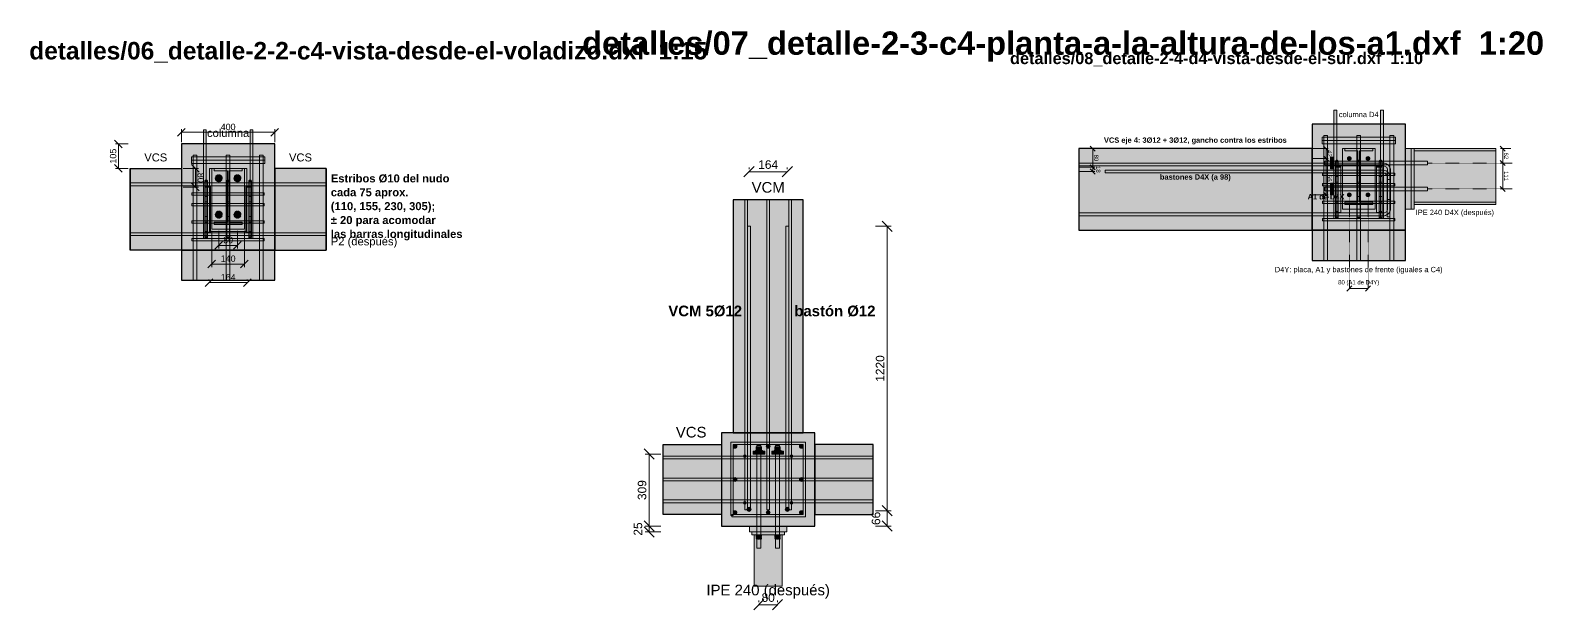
# Model space of a CAD drawing. Header units: millimetres. Extents: x 21 to 47975, y -17028 to 695.
# Drawn here: x 31982 to 38464, y -2300 to 185 of the extents above; entities that cross this region are included whole.
import ezdxf
from ezdxf.enums import TextEntityAlignment as Align

# ---------------------------------------------------------------- set-up
doc = ezdxf.new("R2010")
doc.units = ezdxf.units.MM
for name, pattern in [('TRAZO_2-2', [1.411111, 0.705556, -0.705556]), ('TRAZO_3-2', [1.763889, 1.058333, -0.705556]), ('TRAZO_8-3', [3.880556, 2.822222, -1.058333])]:
    doc.linetypes.add(name, pattern=pattern)
for name, color, linetype, lineweight, true_color in [('COTAS', 27, 'Continuous', 15, 0x333333), ('G-cut', 251, 'TRAZO_2-2', 20, 0x555555), ('G-edge', 251, 'TRAZO_8-3', 30, 0x555555), ('G-r_anc', 24, 'Continuous', 18, 0x7b241c), ('G-r_ancg', 11, 'TRAZO_3-2', 20, 0xd3746b), ('G-r_bas', 34, 'Continuous', 18, 0x7e3a06), ('G-r_bm1', 156, 'Continuous', 18, 0x0e2f44), ('G-r_bm3', 138, 'Continuous', 18, 0x1c2833), ('G-r_bp', 138, 'Continuous', 20, 0x142433), ('G-r_col', 31, 'Continuous', 15, 0xd2bc8c), ('G-r_conc', 252, 'Continuous', 30, 0x6b6b6b), ('G-r_eplate', 253, 'Continuous', 20, 0x848f9a), ('G-r_grout', 9, 'Continuous', 18, 0xb5b5b5), ('G-r_ipe', 127, 'Continuous', 18, 0x1f3347), ('G-r_ipef', 127, 'Continuous', 20, 0x1f3347), ('G-r_new', 119, 'Continuous', 18, 0x145a32), ('G-r_nut', 26, 'Continuous', 18, 0x3d0f0b), ('G-r_old', 252, 'Continuous', 30, 0x6b6b6b), ('G-r_rod', 253, 'Continuous', 15, 0x88bcb2), ('G-r_rodS', 136, 'Continuous', 18, 0x0b5345), ('G-r_tie', 9, 'Continuous', 15, 0xbe9ecc), ('G-r_tieS', 217, 'Continuous', 18, 0x4a235a), ('T-anc', 22, 'Continuous', 18, 0xa93226), ('T-bsm', 156, 'Continuous', 18, 0x0e2f44), ('T-hk', 44, 'Continuous', 18, 0x7a5500), ('T-label', 49, 'Continuous', 18, 0x222222), ('T-small', 47, 'Continuous', 18, 0x444444), ('T-tie', 195, 'Continuous', 18, 0x5b2c6f)]:
    doc.layers.add(name, color=color, linetype=linetype, lineweight=lineweight, true_color=true_color)
doc.layers.add('MODELO_ROTULOS', color=253, linetype='Continuous', lineweight=9, true_color=0x9e9e9e, plot=False)
doc.styles.add('ESTANDAR', font='arial.ttf')
doc.styles.add('NEGRITA', font='arialbd.ttf')
doc.dimstyles.new('COTAS_1-10', dxfattribs={"dimscale": 10, "dimtxt": 1.8288, "dimasz": 2, "dimexe": 0.881944, "dimexo": 0.529167, "dimgap": 0.6, "dimtad": 1, "dimdec": 0, "dimtxsty": 'ESTANDAR', "dimtsz": 1.094317, "dimcen": 2.5, "dimclrd": 8, "dimclre": 8, "dimclrt": 250, "dimazin": 3, "dimtfac": 1, "dimtmove": 0, "dimatfit": 3, "dimlwd": 15, "dimlwe": 13})
doc.dimstyles.new('COTAS_1-15', dxfattribs={"dimscale": 15, "dimtxt": 1.8288, "dimasz": 2, "dimexe": 0.881944, "dimexo": 0.529167, "dimgap": 0.6, "dimtad": 1, "dimdec": 0, "dimtxsty": 'ESTANDAR', "dimtsz": 1.094317, "dimcen": 2.5, "dimclrd": 8, "dimclre": 8, "dimclrt": 250, "dimazin": 3, "dimtfac": 1, "dimtmove": 0, "dimatfit": 3, "dimlwd": 15, "dimlwe": 13})
doc.dimstyles.new('COTAS_1-20', dxfattribs={"dimscale": 20, "dimtxt": 1.8288, "dimasz": 2, "dimexe": 0.881944, "dimexo": 0.529167, "dimgap": 0.6, "dimtad": 1, "dimdec": 0, "dimtxsty": 'ESTANDAR', "dimtsz": 1.094317, "dimcen": 2.5, "dimclrd": 8, "dimclre": 8, "dimclrt": 250, "dimazin": 3, "dimtfac": 1, "dimtmove": 0, "dimatfit": 3, "dimlwd": 15, "dimlwe": 13})

msp = doc.modelspace()

# ---------------------------------------------------------------- hatches: boundary and pattern name
at = {"layer": 'G-r_anc', "true_color": 0xc0392b}
for points in [[(37530, -376.5), (37970, -376.5), (37970, -392.5), (37530, -392.5)], [(37530, -487.5), (37970, -487.5), (37970, -503.5), (37530, -503.5)], [(35096.5, -2036.5), (35096.5, -1596.5), (35112.5, -1596.5), (35112.5, -2036.5)], [(35176.5, -2036.5), (35176.5, -1596.5), (35192.5, -1596.5), (35192.5, -2036.5)]]:
    msp.add_hatch(color=7, dxfattribs=at).paths.add_polyline_path(points)
h = msp.add_hatch(color=7, dxfattribs=at)
edge = h.paths.add_edge_path()
edge.add_arc((37635, -364.5), 8, 0, 360)
h = msp.add_hatch(color=7, dxfattribs=at)
edge = h.paths.add_edge_path()
edge.add_arc((37715, -364.5), 8, 0, 360)
h = msp.add_hatch(color=7, dxfattribs=at)
edge = h.paths.add_edge_path()
edge.add_arc((32790.4, -449.4), 8, 0, 360)
h = msp.add_hatch(color=7, dxfattribs=at)
edge = h.paths.add_edge_path()
edge.add_arc((32870.4, -449.4), 8, 0, 360)
h = msp.add_hatch(color=7, dxfattribs=at)
edge = h.paths.add_edge_path()
edge.add_arc((37635, -520.5), 8, 0, 360)
h = msp.add_hatch(color=7, dxfattribs=at)
edge = h.paths.add_edge_path()
edge.add_arc((37715, -520.5), 8, 0, 360)
h = msp.add_hatch(color=7, dxfattribs=at)
edge = h.paths.add_edge_path()
edge.add_arc((32790.4, -605.4), 8, 0, 360)
h = msp.add_hatch(color=7, dxfattribs=at)
edge = h.paths.add_edge_path()
edge.add_arc((32870.4, -605.4), 8, 0, 360)
at = {"layer": 'G-r_ancg', "true_color": 0xf4dbd9}
h = msp.add_hatch(color=7, dxfattribs=at)
edge = h.paths.add_edge_path()
edge.add_arc((32790.4, -449.4), 15, 0, 360)
h = msp.add_hatch(color=7, dxfattribs=at)
edge = h.paths.add_edge_path()
edge.add_arc((32870.4, -449.4), 15, 0, 360)
h = msp.add_hatch(color=7, dxfattribs=at)
edge = h.paths.add_edge_path()
edge.add_arc((32790.4, -605.4), 15, 0, 360)
h = msp.add_hatch(color=7, dxfattribs=at)
edge = h.paths.add_edge_path()
edge.add_arc((32870.4, -605.4), 15, 0, 360)
for points in [[(35092.5, -1997.5), (35116.5, -1997.5), (35116.5, -1981.5), (35092.5, -1981.5)], [(35172.5, -1997.5), (35196.5, -1997.5), (35196.5, -1981.5), (35172.5, -1981.5)]]:
    msp.add_hatch(color=7, dxfattribs=at).paths.add_polyline_path(points)
at = {"layer": 'G-r_bas', "true_color": 0xe67e22}
for points in [[(36589, -414.5), (37778, -414.5), (37782.9, -414.9), (37787.6, -416), (37792.1, -417.9), (37796.3, -420.4), (37800, -423.6), (37803.1, -427.3), (37805.7, -431.4), (37807.5, -435.9), (37808.7, -440.6), (37809.1, -445.5), (37809, -614.5), (37797, -614.5), (37797, -445.5), (37796.8, -442.5), (37796.1, -439.6), (37795, -436.9), (37793.4, -434.3), (37791.5, -432.1), (37789.2, -430.1), (37786.7, -428.6), (37783.9, -427.4), (37781, -426.8), (37778, -426.5), (36589, -426.5)], [(37599, -402.5), (37598.8, -400.9), (37598.2, -399.5), (37597.3, -398.3), (37596, -397.3), (37594.6, -396.7), (37593, -396.5), (37591.5, -396.7), (37590, -397.3), (37588.8, -398.3), (37587.8, -399.5), (37587.2, -400.9), (37587, -402.5)], [(37599, -402.5), (37599, -596.5), (37587, -596.5), (37587, -402.5)], [(37763, -402.5), (37762.8, -400.9), (37762.2, -399.5), (37761.3, -398.3), (37760, -397.3), (37758.6, -396.7), (37757, -396.5), (37755.5, -396.7), (37754, -397.3), (37752.8, -398.3), (37751.8, -399.5), (37751.2, -400.9), (37751, -402.5)], [(37763, -402.5), (37763, -596.5), (37751, -596.5), (37751, -402.5)], [(32754.4, -487.4), (32754.2, -485.8), (32753.6, -484.4), (32752.7, -483.1), (32751.4, -482.2), (32750, -481.6), (32748.4, -481.4), (32746.9, -481.6), (32745.4, -482.2), (32744.2, -483.1), (32743.2, -484.4), (32742.6, -485.8), (32742.4, -487.4)], [(32754.4, -487.4), (32754.4, -681.4), (32742.4, -681.4), (32742.4, -487.4)], [(32918.4, -487.4), (32918.2, -485.8), (32917.6, -484.4), (32916.7, -483.1), (32915.4, -482.2), (32914, -481.6), (32912.4, -481.4), (32910.9, -481.6), (32909.4, -482.2), (32908.2, -483.1), (32907.2, -484.4), (32906.6, -485.8), (32906.4, -487.4)], [(32918.4, -487.4), (32918.4, -681.4), (32906.4, -681.4), (32906.4, -487.4)], [(35056.5, -1869.5), (35056.5, -655.5), (35068.5, -655.5), (35068.5, -1869.5)], [(35220.5, -1869.5), (35220.5, -655.5), (35232.5, -655.5), (35232.5, -1869.5)]]:
    msp.add_hatch(color=7, dxfattribs=at).paths.add_polyline_path(points)
h = msp.add_hatch(color=7, dxfattribs=at)
edge = h.paths.add_edge_path()
edge.add_arc((35062.5, -1869.5), 9, 0, 360)
h = msp.add_hatch(color=7, dxfattribs=at)
edge = h.paths.add_edge_path()
edge.add_arc((35226.5, -1869.5), 9, 0, 360)
at = {"layer": 'G-r_bm1', "true_color": 0x1a5276}
for points in [[(37587, -378.5), (37586.8, -376.9), (37586.2, -375.5), (37585.3, -374.3), (37584, -373.3), (37582.6, -372.7), (37581, -372.5), (37579.5, -372.7), (37578, -373.3), (37576.8, -374.3), (37575.8, -375.5), (37575.2, -376.9), (37575, -378.5)], [(37587, -378.5), (37587, -528.5), (37575, -528.5), (37575, -378.5)], [(37681, -378.5), (37680.8, -376.9), (37680.2, -375.5), (37679.3, -374.3), (37678, -373.3), (37676.6, -372.7), (37675, -372.5), (37673.5, -372.7), (37672, -373.3), (37670.8, -374.3), (37669.8, -375.5), (37669.2, -376.9), (37669, -378.5)], [(37681, -378.5), (37681, -528.5), (37669, -528.5), (37669, -378.5)], [(37775, -378.5), (37774.8, -376.9), (37774.2, -375.5), (37773.3, -374.3), (37772, -373.3), (37770.6, -372.7), (37769, -372.5), (37767.5, -372.7), (37766, -373.3), (37764.8, -374.3), (37763.8, -375.5), (37763.2, -376.9), (37763, -378.5)], [(37775, -378.5), (37775, -528.5), (37763, -528.5), (37763, -378.5)], [(37587, -402.5), (37586.8, -400.9), (37586.2, -399.5), (37585.3, -398.3), (37584, -397.3), (37582.6, -396.7), (37581, -396.5), (37579.5, -396.7), (37578, -397.3), (37576.8, -398.3), (37575.8, -399.5), (37575.2, -400.9), (37575, -402.5)], [(37587, -402.5), (37587, -552.5), (37575, -552.5), (37575, -402.5)], [(37575, -592.5), (37575, -442.5), (37587, -442.5), (37587, -592.5)], [(37775, -402.5), (37774.8, -400.9), (37774.2, -399.5), (37773.3, -398.3), (37772, -397.3), (37770.6, -396.7), (37769, -396.5), (37767.5, -396.7), (37766, -397.3), (37764.8, -398.3), (37763.8, -399.5), (37763.2, -400.9), (37763, -402.5)], [(37775, -402.5), (37775, -552.5), (37763, -552.5), (37763, -402.5)], [(37763, -592.5), (37763, -442.5), (37775, -442.5), (37775, -592.5)], [(32742.4, -463.4), (32742.2, -461.8), (32741.6, -460.4), (32740.7, -459.1), (32739.4, -458.2), (32738, -457.6), (32736.4, -457.4), (32734.9, -457.6), (32733.4, -458.2), (32732.2, -459.1), (32731.2, -460.4), (32730.6, -461.8), (32730.4, -463.4)], [(32742.4, -463.4), (32742.4, -613.4), (32730.4, -613.4), (32730.4, -463.4)], [(32742.4, -487.4), (32742.2, -485.8), (32741.6, -484.4), (32740.7, -483.1), (32739.4, -482.2), (32738, -481.6), (32736.4, -481.4), (32734.9, -481.6), (32733.4, -482.2), (32732.2, -483.1), (32731.2, -484.4), (32730.6, -485.8), (32730.4, -487.4)], [(32742.4, -487.4), (32742.4, -637.4), (32730.4, -637.4), (32730.4, -487.4)], [(32836.4, -463.4), (32836.2, -461.8), (32835.6, -460.4), (32834.7, -459.1), (32833.4, -458.2), (32832, -457.6), (32830.4, -457.4), (32828.9, -457.6), (32827.4, -458.2), (32826.2, -459.1), (32825.2, -460.4), (32824.6, -461.8), (32824.4, -463.4)], [(32836.4, -463.4), (32836.4, -613.4), (32824.4, -613.4), (32824.4, -463.4)], [(32930.4, -463.4), (32930.2, -461.8), (32929.6, -460.4), (32928.7, -459.1), (32927.4, -458.2), (32926, -457.6), (32924.4, -457.4), (32922.9, -457.6), (32921.4, -458.2), (32920.2, -459.1), (32919.2, -460.4), (32918.6, -461.8), (32918.4, -463.4)], [(32930.4, -463.4), (32930.4, -613.4), (32918.4, -613.4), (32918.4, -463.4)], [(32930.4, -487.4), (32930.2, -485.8), (32929.6, -484.4), (32928.7, -483.1), (32927.4, -482.2), (32926, -481.6), (32924.4, -481.4), (32922.9, -481.6), (32921.4, -482.2), (32920.2, -483.1), (32919.2, -484.4), (32918.6, -485.8), (32918.4, -487.4)], [(32930.4, -487.4), (32930.4, -637.4), (32918.4, -637.4), (32918.4, -487.4)], [(37575, -616.5), (37575, -466.5), (37587, -466.5), (37587, -616.5)], [(37669, -616.5), (37669, -466.5), (37681, -466.5), (37681, -616.5)], [(37763, -616.5), (37763, -466.5), (37775, -466.5), (37775, -616.5)], [(32730.4, -677.4), (32730.4, -527.4), (32742.4, -527.4), (32742.4, -677.4)], [(32730.4, -701.4), (32730.4, -551.4), (32742.4, -551.4), (32742.4, -701.4)], [(32824.4, -701.4), (32824.4, -551.4), (32836.4, -551.4), (32836.4, -701.4)], [(32918.4, -677.4), (32918.4, -527.4), (32930.4, -527.4), (32930.4, -677.4)], [(32918.4, -701.4), (32918.4, -551.4), (32930.4, -551.4), (32930.4, -701.4)], [(35056.5, -541.5), (35056.5, -1871.5), (35044.5, -1871.5), (35044.5, -541.5)], [(35150.5, -541.5), (35150.5, -1871.5), (35138.5, -1871.5), (35138.5, -541.5)], [(35244.5, -541.5), (35244.5, -1871.5), (35232.5, -1871.5), (35232.5, -541.5)], [(37575, -592.5), (37575.2, -594.1), (37575.8, -595.5), (37576.8, -596.7), (37578, -597.7), (37579.5, -598.3), (37581, -598.5), (37582.6, -598.3), (37584, -597.7), (37585.3, -596.7), (37586.2, -595.5), (37586.8, -594.1), (37587, -592.5)], [(37575, -616.5), (37575.2, -618.1), (37575.8, -619.5), (37576.8, -620.7), (37578, -621.7), (37579.5, -622.3), (37581, -622.5), (37582.6, -622.3), (37584, -621.7), (37585.3, -620.7), (37586.2, -619.5), (37586.8, -618.1), (37587, -616.5)], [(37669, -616.5), (37669.2, -618.1), (37669.8, -619.5), (37670.8, -620.7), (37672, -621.7), (37673.5, -622.3), (37675, -622.5), (37676.6, -622.3), (37678, -621.7), (37679.3, -620.7), (37680.2, -619.5), (37680.8, -618.1), (37681, -616.5)], [(37763, -592.5), (37763.2, -594.1), (37763.8, -595.5), (37764.8, -596.7), (37766, -597.7), (37767.5, -598.3), (37769, -598.5), (37770.6, -598.3), (37772, -597.7), (37773.3, -596.7), (37774.2, -595.5), (37774.8, -594.1), (37775, -592.5)], [(37763, -616.5), (37763.2, -618.1), (37763.8, -619.5), (37764.8, -620.7), (37766, -621.7), (37767.5, -622.3), (37769, -622.5), (37770.6, -622.3), (37772, -621.7), (37773.3, -620.7), (37774.2, -619.5), (37774.8, -618.1), (37775, -616.5)], [(32730.4, -677.4), (32730.6, -678.9), (32731.2, -680.4), (32732.2, -681.6), (32733.4, -682.6), (32734.9, -683.2), (32736.4, -683.4), (32738, -683.2), (32739.4, -682.6), (32740.7, -681.6), (32741.6, -680.4), (32742.2, -678.9), (32742.4, -677.4)], [(32730.4, -701.4), (32730.6, -702.9), (32731.2, -704.4), (32732.2, -705.6), (32733.4, -706.6), (32734.9, -707.2), (32736.4, -707.4), (32738, -707.2), (32739.4, -706.6), (32740.7, -705.6), (32741.6, -704.4), (32742.2, -702.9), (32742.4, -701.4)], [(32824.4, -701.4), (32824.6, -702.9), (32825.2, -704.4), (32826.2, -705.6), (32827.4, -706.6), (32828.9, -707.2), (32830.4, -707.4), (32832, -707.2), (32833.4, -706.6), (32834.7, -705.6), (32835.6, -704.4), (32836.2, -702.9), (32836.4, -701.4)], [(32918.4, -677.4), (32918.6, -678.9), (32919.2, -680.4), (32920.2, -681.6), (32921.4, -682.6), (32922.9, -683.2), (32924.4, -683.4), (32926, -683.2), (32927.4, -682.6), (32928.7, -681.6), (32929.6, -680.4), (32930.2, -678.9), (32930.4, -677.4)], [(32918.4, -701.4), (32918.6, -702.9), (32919.2, -704.4), (32920.2, -705.6), (32921.4, -706.6), (32922.9, -707.2), (32924.4, -707.4), (32926, -707.2), (32927.4, -706.6), (32928.7, -705.6), (32929.6, -704.4), (32930.2, -702.9), (32930.4, -701.4)]]:
    msp.add_hatch(color=7, dxfattribs=at).paths.add_polyline_path(points)
at = {"layer": 'G-r_bm3', "true_color": 0x616a6b}
for points in [[(36475, -384.5), (37780, -384.5), (37784.9, -384.9), (37789.6, -386), (37794.1, -387.9), (37798.3, -390.4), (37802, -393.6), (37805.1, -397.3), (37807.7, -401.4), (37809.5, -405.9), (37810.7, -410.6), (37811.1, -415.5), (37811, -540.5), (37799, -540.5), (37799, -415.5), (37798.8, -412.5), (37798.1, -409.6), (37797, -406.9), (37795.4, -404.3), (37793.5, -402.1), (37791.2, -400.1), (37788.7, -398.6), (37785.9, -397.4), (37783, -396.8), (37780, -396.5), (36475, -396.5)], [(32410.4, -469.4), (33250.4, -469.4), (33250.4, -481.4), (32410.4, -481.4)], [(36475, -598.5), (37780, -598.5), (37783, -598.2), (37785.9, -597.6), (37788.7, -596.4), (37791.2, -594.9), (37793.5, -592.9), (37795.4, -590.7), (37797, -588.1), (37798.1, -585.4), (37798.8, -582.5), (37799, -579.5), (37799, -454.5), (37811, -454.5), (37811.1, -579.5), (37810.7, -584.4), (37809.5, -589.1), (37807.7, -593.6), (37805.1, -597.7), (37802, -601.4), (37798.3, -604.6), (37794.1, -607.1), (37789.6, -609), (37784.9, -610.1), (37780, -610.5), (36475, -610.5)], [(32410.4, -683.4), (33250.4, -683.4), (33250.4, -695.4), (32410.4, -695.4)], [(34694.5, -1641.5), (35594.5, -1641.5), (35594.5, -1653.5), (34694.5, -1653.5)], [(34694.5, -1735.5), (35594.5, -1735.5), (35594.5, -1747.5), (34694.5, -1747.5)], [(34694.5, -1829.5), (35594.5, -1829.5), (35594.5, -1841.5), (34694.5, -1841.5)]]:
    msp.add_hatch(color=7, dxfattribs=at).paths.add_polyline_path(points)
at = {"layer": 'G-r_bp', "true_color": 0x34506b}
for points in [[(37554, -409.5), (37566, -409.5), (37566, -359.5), (37554, -359.5)], [(37554, -520.5), (37566, -520.5), (37566, -470.5), (37554, -470.5)], [(35079.5, -1632.5), (35129.5, -1632.5), (35129.5, -1620.5), (35079.5, -1620.5)], [(35159.5, -1632.5), (35209.5, -1632.5), (35209.5, -1620.5), (35159.5, -1620.5)]]:
    msp.add_hatch(color=7, dxfattribs=at).paths.add_polyline_path(points)
at = {"layer": 'G-r_col', "true_color": 0xe9dec7}
for points in [[(37525, -802.5), (37525, -265.5), (37541, -265.5), (37541, -802.5)], [(37667, -802.5), (37667, -265.5), (37683, -265.5), (37683, -802.5)], [(37809, -802.5), (37809, -265.5), (37825, -265.5), (37825, -802.5)], [(32680.4, -887.4), (32680.4, -350.4), (32696.4, -350.4), (32696.4, -887.4)], [(32822.4, -887.4), (32822.4, -350.4), (32838.4, -350.4), (32838.4, -887.4)], [(32964.4, -887.4), (32964.4, -350.4), (32980.4, -350.4), (32980.4, -887.4)]]:
    msp.add_hatch(color=7, dxfattribs=at).paths.add_polyline_path(points)
h = msp.add_hatch(color=7, dxfattribs=at)
edge = h.paths.add_edge_path()
edge.add_arc((35002.5, -1599.5), 8, 0, 360)
h = msp.add_hatch(color=7, dxfattribs=at)
edge = h.paths.add_edge_path()
edge.add_arc((35144.5, -1599.5), 8, 0, 360)
h = msp.add_hatch(color=7, dxfattribs=at)
edge = h.paths.add_edge_path()
edge.add_arc((35286.5, -1599.5), 8, 0, 360)
h = msp.add_hatch(color=7, dxfattribs=at)
edge = h.paths.add_edge_path()
edge.add_arc((35002.5, -1741.5), 8, 0, 360)
h = msp.add_hatch(color=7, dxfattribs=at)
edge = h.paths.add_edge_path()
edge.add_arc((35286.5, -1741.5), 8, 0, 360)
h = msp.add_hatch(color=7, dxfattribs=at)
edge = h.paths.add_edge_path()
edge.add_arc((35002.5, -1883.5), 8, 0, 360)
h = msp.add_hatch(color=7, dxfattribs=at)
edge = h.paths.add_edge_path()
edge.add_arc((35144.5, -1883.5), 8, 0, 360)
h = msp.add_hatch(color=7, dxfattribs=at)
edge = h.paths.add_edge_path()
edge.add_arc((35286.5, -1883.5), 8, 0, 360)
at = {"layer": 'G-r_conc', "true_color": 0xf5f3ef}
for points in [[(37475, -672.5), (37875, -672.5), (37875, -217.5), (37475, -217.5)], [(32630.4, -757.4), (33030.4, -757.4), (33030.4, -302.4), (32630.4, -302.4)], [(36475, -672.5), (37475, -672.5), (37475, -322.5), (36475, -322.5)], [(32630.4, -757.4), (32410.4, -757.4), (32410.4, -407.4), (32630.4, -407.4)], [(33030.4, -757.4), (33250.4, -757.4), (33250.4, -407.4), (33030.4, -407.4)], [(34994.5, -1541.5), (35294.5, -1541.5), (35294.5, -541.5), (34994.5, -541.5)], [(34944.5, -1941.5), (35344.5, -1941.5), (35344.5, -1541.5), (34944.5, -1541.5)], [(34944.5, -1891.5), (34694.5, -1891.5), (34694.5, -1591.5), (34944.5, -1591.5)], [(35344.5, -1891.5), (35594.5, -1891.5), (35594.5, -1591.5), (35344.5, -1591.5)]]:
    msp.add_hatch(color=7, dxfattribs=at).paths.add_polyline_path(points)
at = {"layer": 'G-r_eplate', "true_color": 0xe5ebf1}
for points in [[(37605, -582.5), (37745, -582.5), (37745, -322.5), (37605, -322.5)], [(37900, -582.5), (37912, -582.5), (37912, -322.5), (37900, -322.5)], [(32760.4, -667.4), (32900.4, -667.4), (32900.4, -407.4), (32760.4, -407.4)], [(35074.5, -1978.5), (35214.5, -1978.5), (35214.5, -1966.5), (35074.5, -1966.5)]]:
    msp.add_hatch(color=7, dxfattribs=at).paths.add_polyline_path(points)
at = {"layer": 'G-r_grout', "true_color": 0xeae8e2}
for points in [[(37875, -582.5), (37900, -582.5), (37900, -322.5), (37875, -322.5)], [(32750.4, -677.4), (32910.4, -677.4), (32910.4, -407.4), (32750.4, -407.4)], [(35064.5, -1966.5), (35224.5, -1966.5), (35224.5, -1941.5), (35064.5, -1941.5)]]:
    msp.add_hatch(color=7, dxfattribs=at).paths.add_polyline_path(points)
at = {"layer": 'G-r_ipe', "true_color": 0xe7edf2}
for points in [[(37615, -322.5), (37735, -322.5), (37735, -332.3), (37678.1, -332.3), (37678.1, -552.7), (37735, -552.7), (37735, -562.5), (37615, -562.5), (37615, -552.7), (37671.9, -552.7), (37671.9, -332.3), (37615, -332.3)], [(37912, -562.5), (38262, -562.5), (38262, -322.5), (37912, -322.5)], [(32770.4, -407.4), (32890.4, -407.4), (32890.4, -417.2), (32833.5, -417.2), (32833.5, -637.6), (32890.4, -637.6), (32890.4, -647.4), (32770.4, -647.4), (32770.4, -637.6), (32827.3, -637.6), (32827.3, -417.2), (32770.4, -417.2)], [(35084.5, -2198.5), (35204.5, -2198.5), (35204.5, -1978.5), (35084.5, -1978.5)]]:
    msp.add_hatch(color=7, dxfattribs=at).paths.add_polyline_path(points)
at = {"layer": 'G-r_ipef', "true_color": 0xa5b9cd}
for points in [[(37912, -332.3), (38262, -332.3), (38262, -322.5), (37912, -322.5)], [(37912, -562.5), (38262, -562.5), (38262, -552.7), (37912, -552.7)]]:
    msp.add_hatch(color=7, dxfattribs=at).paths.add_polyline_path(points)
at = {"layer": 'G-r_new', "true_color": 0x34905b}
for points in [[(37518, -273.5), (37832, -273.5), (37832, -287.5), (37518, -287.5)], [(37518, -287.5), (37832, -287.5), (37832, -301.5), (37518, -301.5)], [(32673.4, -358.4), (32987.4, -358.4), (32987.4, -372.4), (32673.4, -372.4)], [(32673.4, -372.4), (32987.4, -372.4), (32987.4, -386.4), (32673.4, -386.4)]]:
    msp.add_hatch(color=7, dxfattribs=at).paths.add_polyline_path(points)
at = {"layer": 'G-r_nut', "true_color": 0x7b241c}
for points in [[(35089.5, -1620.5), (35119.5, -1620.5), (35119.5, -1617.5), (35089.5, -1617.5)], [(35092.5, -1617.5), (35116.5, -1617.5), (35116.5, -1601.5), (35092.5, -1601.5)], [(35169.5, -1620.5), (35199.5, -1620.5), (35199.5, -1617.5), (35169.5, -1617.5)], [(35172.5, -1617.5), (35196.5, -1617.5), (35196.5, -1601.5), (35172.5, -1601.5)]]:
    msp.add_hatch(color=7, dxfattribs=at).paths.add_polyline_path(points)
at = {"layer": 'G-r_old', "true_color": 0xe5e1da}
for points in [[(37475, -802.5), (37875, -802.5), (37875, -672.5), (37475, -672.5)], [(32630.4, -887.4), (33030.4, -887.4), (33030.4, -757.4), (32630.4, -757.4)]]:
    msp.add_hatch(color=7, dxfattribs=at).paths.add_polyline_path(points)
at = {"layer": 'G-r_rod', "true_color": 0xc4ded8}
h = msp.add_hatch(color=7, dxfattribs=at)
edge = h.paths.add_edge_path()
edge.add_arc((35044.5, -1641.5), 6, 0, 360)
h = msp.add_hatch(color=7, dxfattribs=at)
edge = h.paths.add_edge_path()
edge.add_arc((35244.5, -1641.5), 6, 0, 360)
h = msp.add_hatch(color=7, dxfattribs=at)
edge = h.paths.add_edge_path()
edge.add_arc((35044.5, -1841.5), 6, 0, 360)
h = msp.add_hatch(color=7, dxfattribs=at)
edge = h.paths.add_edge_path()
edge.add_arc((35244.5, -1841.5), 6, 0, 360)
at = {"layer": 'G-r_rodS', "true_color": 0x61beac}
for points in [[(37581, -157.5), (37581, -622.5), (37569, -622.5), (37569, -157.5)], [(37781, -157.5), (37781, -622.5), (37769, -622.5), (37769, -157.5)], [(32736.4, -242.4), (32736.4, -707.4), (32724.4, -707.4), (32724.4, -242.4)], [(32936.4, -242.4), (32936.4, -707.4), (32924.4, -707.4), (32924.4, -242.4)]]:
    msp.add_hatch(color=7, dxfattribs=at).paths.add_polyline_path(points)
at = {"layer": 'G-r_tie', "true_color": 0xdecee5}
msp.add_hatch(color=7, dxfattribs=at).paths.add_polyline_path([(34989.5, -1891.5), (35294.5, -1891.5), (35294.5, -1591.5), (34994.5, -1591.5), (34994.5, -1896.5), (34984.5, -1896.5), (34984.5, -1581.5), (35304.5, -1581.5), (35304.5, -1901.5), (34989.5, -1901.5)])
at = {"layer": 'G-r_tieS', "true_color": 0x9059a7}
for points in [[(37520, -427.5), (37830, -427.5), (37830, -437.5), (37520, -437.5)], [(32675.4, -512.4), (32985.4, -512.4), (32985.4, -522.4), (32675.4, -522.4)], [(37520, -472.5), (37830, -472.5), (37830, -482.5), (37520, -482.5)], [(32675.4, -557.4), (32985.4, -557.4), (32985.4, -567.4), (32675.4, -567.4)], [(37520, -547.5), (37830, -547.5), (37830, -557.5), (37520, -557.5)], [(32675.4, -632.4), (32985.4, -632.4), (32985.4, -642.4), (32675.4, -642.4)], [(37520, -622.5), (37830, -622.5), (37830, -632.5), (37520, -632.5)], [(32675.4, -707.4), (32985.4, -707.4), (32985.4, -717.4), (32675.4, -717.4)]]:
    msp.add_hatch(color=7, dxfattribs=at).paths.add_polyline_path(points)

# ---------------------------------------------------------------- linework, layer by layer
at = {"layer": 'G-cut'}
for p, q in [((37970, -384.5), (38332, -384.5)), ((37970, -495.5), (38332, -495.5)), ((37635, -520.5), (37635, -922.5)), ((37715, -520.5), (37715, -922.5))]:
    msp.add_line(p, q, dxfattribs=at)
at = {"layer": 'G-edge'}
for p, q in [((36475, -322.5), (36475, -672.5)), ((32410.4, -407.4), (32410.4, -757.4)), ((33250.4, -407.4), (33250.4, -757.4))]:
    msp.add_line(p, q, dxfattribs=at)
at = {"layer": 'G-r_anc'}
for points in [[(37530, -376.5), (37970, -376.5), (37970, -392.5), (37530, -392.5)], [(37530, -487.5), (37970, -487.5), (37970, -503.5), (37530, -503.5)], [(35096.5, -2036.5), (35096.5, -1596.5), (35112.5, -1596.5), (35112.5, -2036.5)], [(35176.5, -2036.5), (35176.5, -1596.5), (35192.5, -1596.5), (35192.5, -2036.5)]]:
    msp.add_lwpolyline(points, close=True, dxfattribs=at)
for centre in [(37635, -364.5), (37715, -364.5), (32790.4, -449.4), (32870.4, -449.4), (37635, -520.5), (37715, -520.5), (32790.4, -605.4), (32870.4, -605.4)]:
    msp.add_circle(centre, 8, dxfattribs=at)
at = {"layer": 'G-r_ancg'}
for points in [[(35092.5, -1997.5), (35116.5, -1997.5), (35116.5, -1981.5), (35092.5, -1981.5)], [(35172.5, -1997.5), (35196.5, -1997.5), (35196.5, -1981.5), (35172.5, -1981.5)]]:
    msp.add_lwpolyline(points, close=True, dxfattribs=at)
for centre in [(32790.4, -449.4), (32870.4, -449.4), (32790.4, -605.4), (32870.4, -605.4)]:
    msp.add_circle(centre, 15, dxfattribs=at)
at = {"layer": 'G-r_bas'}
for points in [[(36589, -414.5), (37778, -414.5), (37782.9, -414.9), (37787.6, -416), (37792.1, -417.9), (37796.3, -420.4), (37800, -423.6), (37803.1, -427.3), (37805.7, -431.4), (37807.5, -435.9), (37808.7, -440.6), (37809.1, -445.5), (37809, -614.5), (37797, -614.5), (37797, -445.5), (37796.8, -442.5), (37796.1, -439.6), (37795, -436.9), (37793.4, -434.3), (37791.5, -432.1), (37789.2, -430.1), (37786.7, -428.6), (37783.9, -427.4), (37781, -426.8), (37778, -426.5), (36589, -426.5)], [(37599, -402.5), (37598.8, -400.9), (37598.2, -399.5), (37597.3, -398.3), (37596, -397.3), (37594.6, -396.7), (37593, -396.5), (37591.5, -396.7), (37590, -397.3), (37588.8, -398.3), (37587.8, -399.5), (37587.2, -400.9), (37587, -402.5)], [(37599, -402.5), (37599, -596.5), (37587, -596.5), (37587, -402.5)], [(37763, -402.5), (37762.8, -400.9), (37762.2, -399.5), (37761.3, -398.3), (37760, -397.3), (37758.6, -396.7), (37757, -396.5), (37755.5, -396.7), (37754, -397.3), (37752.8, -398.3), (37751.8, -399.5), (37751.2, -400.9), (37751, -402.5)], [(37763, -402.5), (37763, -596.5), (37751, -596.5), (37751, -402.5)], [(32754.4, -487.4), (32754.2, -485.8), (32753.6, -484.4), (32752.7, -483.1), (32751.4, -482.2), (32750, -481.6), (32748.4, -481.4), (32746.9, -481.6), (32745.4, -482.2), (32744.2, -483.1), (32743.2, -484.4), (32742.6, -485.8), (32742.4, -487.4)], [(32754.4, -487.4), (32754.4, -681.4), (32742.4, -681.4), (32742.4, -487.4)], [(32918.4, -487.4), (32918.2, -485.8), (32917.6, -484.4), (32916.7, -483.1), (32915.4, -482.2), (32914, -481.6), (32912.4, -481.4), (32910.9, -481.6), (32909.4, -482.2), (32908.2, -483.1), (32907.2, -484.4), (32906.6, -485.8), (32906.4, -487.4)], [(32918.4, -487.4), (32918.4, -681.4), (32906.4, -681.4), (32906.4, -487.4)], [(35056.5, -1869.5), (35056.5, -655.5), (35068.5, -655.5), (35068.5, -1869.5)], [(35220.5, -1869.5), (35220.5, -655.5), (35232.5, -655.5), (35232.5, -1869.5)]]:
    msp.add_lwpolyline(points, close=True, dxfattribs=at)
for centre in [(35062.5, -1869.5), (35226.5, -1869.5)]:
    msp.add_circle(centre, 9, dxfattribs=at)
at = {"layer": 'G-r_bm1'}
for points in [[(37587, -378.5), (37586.8, -376.9), (37586.2, -375.5), (37585.3, -374.3), (37584, -373.3), (37582.6, -372.7), (37581, -372.5), (37579.5, -372.7), (37578, -373.3), (37576.8, -374.3), (37575.8, -375.5), (37575.2, -376.9), (37575, -378.5)], [(37587, -378.5), (37587, -528.5), (37575, -528.5), (37575, -378.5)], [(37681, -378.5), (37680.8, -376.9), (37680.2, -375.5), (37679.3, -374.3), (37678, -373.3), (37676.6, -372.7), (37675, -372.5), (37673.5, -372.7), (37672, -373.3), (37670.8, -374.3), (37669.8, -375.5), (37669.2, -376.9), (37669, -378.5)], [(37681, -378.5), (37681, -528.5), (37669, -528.5), (37669, -378.5)], [(37775, -378.5), (37774.8, -376.9), (37774.2, -375.5), (37773.3, -374.3), (37772, -373.3), (37770.6, -372.7), (37769, -372.5), (37767.5, -372.7), (37766, -373.3), (37764.8, -374.3), (37763.8, -375.5), (37763.2, -376.9), (37763, -378.5)], [(37775, -378.5), (37775, -528.5), (37763, -528.5), (37763, -378.5)], [(37587, -402.5), (37586.8, -400.9), (37586.2, -399.5), (37585.3, -398.3), (37584, -397.3), (37582.6, -396.7), (37581, -396.5), (37579.5, -396.7), (37578, -397.3), (37576.8, -398.3), (37575.8, -399.5), (37575.2, -400.9), (37575, -402.5)], [(37587, -402.5), (37587, -552.5), (37575, -552.5), (37575, -402.5)], [(37575, -592.5), (37575, -442.5), (37587, -442.5), (37587, -592.5)], [(37775, -402.5), (37774.8, -400.9), (37774.2, -399.5), (37773.3, -398.3), (37772, -397.3), (37770.6, -396.7), (37769, -396.5), (37767.5, -396.7), (37766, -397.3), (37764.8, -398.3), (37763.8, -399.5), (37763.2, -400.9), (37763, -402.5)], [(37775, -402.5), (37775, -552.5), (37763, -552.5), (37763, -402.5)], [(37763, -592.5), (37763, -442.5), (37775, -442.5), (37775, -592.5)], [(32742.4, -463.4), (32742.2, -461.8), (32741.6, -460.4), (32740.7, -459.1), (32739.4, -458.2), (32738, -457.6), (32736.4, -457.4), (32734.9, -457.6), (32733.4, -458.2), (32732.2, -459.1), (32731.2, -460.4), (32730.6, -461.8), (32730.4, -463.4)], [(32742.4, -463.4), (32742.4, -613.4), (32730.4, -613.4), (32730.4, -463.4)], [(32742.4, -487.4), (32742.2, -485.8), (32741.6, -484.4), (32740.7, -483.1), (32739.4, -482.2), (32738, -481.6), (32736.4, -481.4), (32734.9, -481.6), (32733.4, -482.2), (32732.2, -483.1), (32731.2, -484.4), (32730.6, -485.8), (32730.4, -487.4)], [(32742.4, -487.4), (32742.4, -637.4), (32730.4, -637.4), (32730.4, -487.4)], [(32836.4, -463.4), (32836.2, -461.8), (32835.6, -460.4), (32834.7, -459.1), (32833.4, -458.2), (32832, -457.6), (32830.4, -457.4), (32828.9, -457.6), (32827.4, -458.2), (32826.2, -459.1), (32825.2, -460.4), (32824.6, -461.8), (32824.4, -463.4)], [(32836.4, -463.4), (32836.4, -613.4), (32824.4, -613.4), (32824.4, -463.4)], [(32930.4, -463.4), (32930.2, -461.8), (32929.6, -460.4), (32928.7, -459.1), (32927.4, -458.2), (32926, -457.6), (32924.4, -457.4), (32922.9, -457.6), (32921.4, -458.2), (32920.2, -459.1), (32919.2, -460.4), (32918.6, -461.8), (32918.4, -463.4)], [(32930.4, -463.4), (32930.4, -613.4), (32918.4, -613.4), (32918.4, -463.4)], [(32930.4, -487.4), (32930.2, -485.8), (32929.6, -484.4), (32928.7, -483.1), (32927.4, -482.2), (32926, -481.6), (32924.4, -481.4), (32922.9, -481.6), (32921.4, -482.2), (32920.2, -483.1), (32919.2, -484.4), (32918.6, -485.8), (32918.4, -487.4)], [(32930.4, -487.4), (32930.4, -637.4), (32918.4, -637.4), (32918.4, -487.4)], [(37575, -616.5), (37575, -466.5), (37587, -466.5), (37587, -616.5)], [(37669, -616.5), (37669, -466.5), (37681, -466.5), (37681, -616.5)], [(37763, -616.5), (37763, -466.5), (37775, -466.5), (37775, -616.5)], [(32730.4, -677.4), (32730.4, -527.4), (32742.4, -527.4), (32742.4, -677.4)], [(32730.4, -701.4), (32730.4, -551.4), (32742.4, -551.4), (32742.4, -701.4)], [(32824.4, -701.4), (32824.4, -551.4), (32836.4, -551.4), (32836.4, -701.4)], [(32918.4, -677.4), (32918.4, -527.4), (32930.4, -527.4), (32930.4, -677.4)], [(32918.4, -701.4), (32918.4, -551.4), (32930.4, -551.4), (32930.4, -701.4)], [(35056.5, -541.5), (35056.5, -1871.5), (35044.5, -1871.5), (35044.5, -541.5)], [(35150.5, -541.5), (35150.5, -1871.5), (35138.5, -1871.5), (35138.5, -541.5)], [(35244.5, -541.5), (35244.5, -1871.5), (35232.5, -1871.5), (35232.5, -541.5)], [(37575, -592.5), (37575.2, -594.1), (37575.8, -595.5), (37576.8, -596.7), (37578, -597.7), (37579.5, -598.3), (37581, -598.5), (37582.6, -598.3), (37584, -597.7), (37585.3, -596.7), (37586.2, -595.5), (37586.8, -594.1), (37587, -592.5)], [(37575, -616.5), (37575.2, -618.1), (37575.8, -619.5), (37576.8, -620.7), (37578, -621.7), (37579.5, -622.3), (37581, -622.5), (37582.6, -622.3), (37584, -621.7), (37585.3, -620.7), (37586.2, -619.5), (37586.8, -618.1), (37587, -616.5)], [(37669, -616.5), (37669.2, -618.1), (37669.8, -619.5), (37670.8, -620.7), (37672, -621.7), (37673.5, -622.3), (37675, -622.5), (37676.6, -622.3), (37678, -621.7), (37679.3, -620.7), (37680.2, -619.5), (37680.8, -618.1), (37681, -616.5)], [(37763, -592.5), (37763.2, -594.1), (37763.8, -595.5), (37764.8, -596.7), (37766, -597.7), (37767.5, -598.3), (37769, -598.5), (37770.6, -598.3), (37772, -597.7), (37773.3, -596.7), (37774.2, -595.5), (37774.8, -594.1), (37775, -592.5)], [(37763, -616.5), (37763.2, -618.1), (37763.8, -619.5), (37764.8, -620.7), (37766, -621.7), (37767.5, -622.3), (37769, -622.5), (37770.6, -622.3), (37772, -621.7), (37773.3, -620.7), (37774.2, -619.5), (37774.8, -618.1), (37775, -616.5)], [(32730.4, -677.4), (32730.6, -678.9), (32731.2, -680.4), (32732.2, -681.6), (32733.4, -682.6), (32734.9, -683.2), (32736.4, -683.4), (32738, -683.2), (32739.4, -682.6), (32740.7, -681.6), (32741.6, -680.4), (32742.2, -678.9), (32742.4, -677.4)], [(32730.4, -701.4), (32730.6, -702.9), (32731.2, -704.4), (32732.2, -705.6), (32733.4, -706.6), (32734.9, -707.2), (32736.4, -707.4), (32738, -707.2), (32739.4, -706.6), (32740.7, -705.6), (32741.6, -704.4), (32742.2, -702.9), (32742.4, -701.4)], [(32824.4, -701.4), (32824.6, -702.9), (32825.2, -704.4), (32826.2, -705.6), (32827.4, -706.6), (32828.9, -707.2), (32830.4, -707.4), (32832, -707.2), (32833.4, -706.6), (32834.7, -705.6), (32835.6, -704.4), (32836.2, -702.9), (32836.4, -701.4)], [(32918.4, -677.4), (32918.6, -678.9), (32919.2, -680.4), (32920.2, -681.6), (32921.4, -682.6), (32922.9, -683.2), (32924.4, -683.4), (32926, -683.2), (32927.4, -682.6), (32928.7, -681.6), (32929.6, -680.4), (32930.2, -678.9), (32930.4, -677.4)], [(32918.4, -701.4), (32918.6, -702.9), (32919.2, -704.4), (32920.2, -705.6), (32921.4, -706.6), (32922.9, -707.2), (32924.4, -707.4), (32926, -707.2), (32927.4, -706.6), (32928.7, -705.6), (32929.6, -704.4), (32930.2, -702.9), (32930.4, -701.4)]]:
    msp.add_lwpolyline(points, close=True, dxfattribs=at)
at = {"layer": 'G-r_bm3'}
for points in [[(36475, -384.5), (37780, -384.5), (37784.9, -384.9), (37789.6, -386), (37794.1, -387.9), (37798.3, -390.4), (37802, -393.6), (37805.1, -397.3), (37807.7, -401.4), (37809.5, -405.9), (37810.7, -410.6), (37811.1, -415.5), (37811, -540.5), (37799, -540.5), (37799, -415.5), (37798.8, -412.5), (37798.1, -409.6), (37797, -406.9), (37795.4, -404.3), (37793.5, -402.1), (37791.2, -400.1), (37788.7, -398.6), (37785.9, -397.4), (37783, -396.8), (37780, -396.5), (36475, -396.5)], [(32410.4, -469.4), (33250.4, -469.4), (33250.4, -481.4), (32410.4, -481.4)], [(36475, -598.5), (37780, -598.5), (37783, -598.2), (37785.9, -597.6), (37788.7, -596.4), (37791.2, -594.9), (37793.5, -592.9), (37795.4, -590.7), (37797, -588.1), (37798.1, -585.4), (37798.8, -582.5), (37799, -579.5), (37799, -454.5), (37811, -454.5), (37811.1, -579.5), (37810.7, -584.4), (37809.5, -589.1), (37807.7, -593.6), (37805.1, -597.7), (37802, -601.4), (37798.3, -604.6), (37794.1, -607.1), (37789.6, -609), (37784.9, -610.1), (37780, -610.5), (36475, -610.5)], [(32410.4, -683.4), (33250.4, -683.4), (33250.4, -695.4), (32410.4, -695.4)], [(34694.5, -1641.5), (35594.5, -1641.5), (35594.5, -1653.5), (34694.5, -1653.5)], [(34694.5, -1735.5), (35594.5, -1735.5), (35594.5, -1747.5), (34694.5, -1747.5)], [(34694.5, -1829.5), (35594.5, -1829.5), (35594.5, -1841.5), (34694.5, -1841.5)]]:
    msp.add_lwpolyline(points, close=True, dxfattribs=at)
at = {"layer": 'G-r_bp'}
for points in [[(37554, -409.5), (37566, -409.5), (37566, -359.5), (37554, -359.5)], [(37554, -520.5), (37566, -520.5), (37566, -470.5), (37554, -470.5)], [(35079.5, -1632.5), (35129.5, -1632.5), (35129.5, -1620.5), (35079.5, -1620.5)], [(35159.5, -1632.5), (35209.5, -1632.5), (35209.5, -1620.5), (35159.5, -1620.5)]]:
    msp.add_lwpolyline(points, close=True, dxfattribs=at)
at = {"layer": 'G-r_col'}
for points in [[(37525, -802.5), (37525, -265.5), (37541, -265.5), (37541, -802.5)], [(37667, -802.5), (37667, -265.5), (37683, -265.5), (37683, -802.5)], [(37809, -802.5), (37809, -265.5), (37825, -265.5), (37825, -802.5)], [(32680.4, -887.4), (32680.4, -350.4), (32696.4, -350.4), (32696.4, -887.4)], [(32822.4, -887.4), (32822.4, -350.4), (32838.4, -350.4), (32838.4, -887.4)], [(32964.4, -887.4), (32964.4, -350.4), (32980.4, -350.4), (32980.4, -887.4)]]:
    msp.add_lwpolyline(points, close=True, dxfattribs=at)
for centre in [(35002.5, -1599.5), (35144.5, -1599.5), (35286.5, -1599.5), (35002.5, -1741.5), (35286.5, -1741.5), (35002.5, -1883.5), (35144.5, -1883.5), (35286.5, -1883.5)]:
    msp.add_circle(centre, 8, dxfattribs=at)
at = {"layer": 'G-r_conc'}
for points in [[(37475, -672.5), (37875, -672.5), (37875, -217.5), (37475, -217.5)], [(32630.4, -757.4), (33030.4, -757.4), (33030.4, -302.4), (32630.4, -302.4)], [(36475, -672.5), (37475, -672.5), (37475, -322.5), (36475, -322.5)], [(32630.4, -757.4), (32410.4, -757.4), (32410.4, -407.4), (32630.4, -407.4)], [(33030.4, -757.4), (33250.4, -757.4), (33250.4, -407.4), (33030.4, -407.4)], [(34994.5, -1541.5), (35294.5, -1541.5), (35294.5, -541.5), (34994.5, -541.5)], [(34944.5, -1941.5), (35344.5, -1941.5), (35344.5, -1541.5), (34944.5, -1541.5)], [(34944.5, -1891.5), (34694.5, -1891.5), (34694.5, -1591.5), (34944.5, -1591.5)], [(35344.5, -1891.5), (35594.5, -1891.5), (35594.5, -1591.5), (35344.5, -1591.5)]]:
    msp.add_lwpolyline(points, close=True, dxfattribs=at)
at = {"layer": 'G-r_eplate'}
for points in [[(37605, -582.5), (37745, -582.5), (37745, -322.5), (37605, -322.5)], [(37900, -582.5), (37912, -582.5), (37912, -322.5), (37900, -322.5)], [(32760.4, -667.4), (32900.4, -667.4), (32900.4, -407.4), (32760.4, -407.4)], [(35074.5, -1978.5), (35214.5, -1978.5), (35214.5, -1966.5), (35074.5, -1966.5)]]:
    msp.add_lwpolyline(points, close=True, dxfattribs=at)
at = {"layer": 'G-r_grout'}
for points in [[(37875, -582.5), (37900, -582.5), (37900, -322.5), (37875, -322.5)], [(32750.4, -677.4), (32910.4, -677.4), (32910.4, -407.4), (32750.4, -407.4)], [(35064.5, -1966.5), (35224.5, -1966.5), (35224.5, -1941.5), (35064.5, -1941.5)]]:
    msp.add_lwpolyline(points, close=True, dxfattribs=at)
at = {"layer": 'G-r_ipe'}
for points in [[(37615, -322.5), (37735, -322.5), (37735, -332.3), (37678.1, -332.3), (37678.1, -552.7), (37735, -552.7), (37735, -562.5), (37615, -562.5), (37615, -552.7), (37671.9, -552.7), (37671.9, -332.3), (37615, -332.3)], [(37912, -562.5), (38262, -562.5), (38262, -322.5), (37912, -322.5)], [(32770.4, -407.4), (32890.4, -407.4), (32890.4, -417.2), (32833.5, -417.2), (32833.5, -637.6), (32890.4, -637.6), (32890.4, -647.4), (32770.4, -647.4), (32770.4, -637.6), (32827.3, -637.6), (32827.3, -417.2), (32770.4, -417.2)], [(35084.5, -2198.5), (35204.5, -2198.5), (35204.5, -1978.5), (35084.5, -1978.5)]]:
    msp.add_lwpolyline(points, close=True, dxfattribs=at)
at = {"layer": 'G-r_ipef'}
for points in [[(37912, -332.3), (38262, -332.3), (38262, -322.5), (37912, -322.5)], [(37912, -562.5), (38262, -562.5), (38262, -552.7), (37912, -552.7)]]:
    msp.add_lwpolyline(points, close=True, dxfattribs=at)
at = {"layer": 'G-r_new'}
for points in [[(37518, -273.5), (37832, -273.5), (37832, -287.5), (37518, -287.5)], [(37518, -287.5), (37832, -287.5), (37832, -301.5), (37518, -301.5)], [(32673.4, -358.4), (32987.4, -358.4), (32987.4, -372.4), (32673.4, -372.4)], [(32673.4, -372.4), (32987.4, -372.4), (32987.4, -386.4), (32673.4, -386.4)]]:
    msp.add_lwpolyline(points, close=True, dxfattribs=at)
at = {"layer": 'G-r_nut'}
for points in [[(35089.5, -1620.5), (35119.5, -1620.5), (35119.5, -1617.5), (35089.5, -1617.5)], [(35092.5, -1617.5), (35116.5, -1617.5), (35116.5, -1601.5), (35092.5, -1601.5)], [(35169.5, -1620.5), (35199.5, -1620.5), (35199.5, -1617.5), (35169.5, -1617.5)], [(35172.5, -1617.5), (35196.5, -1617.5), (35196.5, -1601.5), (35172.5, -1601.5)]]:
    msp.add_lwpolyline(points, close=True, dxfattribs=at)
at = {"layer": 'G-r_old'}
for points in [[(37475, -802.5), (37875, -802.5), (37875, -672.5), (37475, -672.5)], [(32630.4, -887.4), (33030.4, -887.4), (33030.4, -757.4), (32630.4, -757.4)]]:
    msp.add_lwpolyline(points, close=True, dxfattribs=at)
at = {"layer": 'G-r_rod'}
for centre in [(35044.5, -1641.5), (35244.5, -1641.5), (35044.5, -1841.5), (35244.5, -1841.5)]:
    msp.add_circle(centre, 6, dxfattribs=at)
at = {"layer": 'G-r_rodS'}
for points in [[(37581, -157.5), (37581, -622.5), (37569, -622.5), (37569, -157.5)], [(37781, -157.5), (37781, -622.5), (37769, -622.5), (37769, -157.5)], [(32736.4, -242.4), (32736.4, -707.4), (32724.4, -707.4), (32724.4, -242.4)], [(32936.4, -242.4), (32936.4, -707.4), (32924.4, -707.4), (32924.4, -242.4)]]:
    msp.add_lwpolyline(points, close=True, dxfattribs=at)
at = {"layer": 'G-r_tie'}
msp.add_lwpolyline([(34989.5, -1891.5), (35294.5, -1891.5), (35294.5, -1591.5), (34994.5, -1591.5), (34994.5, -1896.5), (34984.5, -1896.5), (34984.5, -1581.5), (35304.5, -1581.5), (35304.5, -1901.5), (34989.5, -1901.5)], close=True, dxfattribs=at)
at = {"layer": 'G-r_tieS'}
for points in [[(37520, -427.5), (37830, -427.5), (37830, -437.5), (37520, -437.5)], [(32675.4, -512.4), (32985.4, -512.4), (32985.4, -522.4), (32675.4, -522.4)], [(37520, -472.5), (37830, -472.5), (37830, -482.5), (37520, -482.5)], [(32675.4, -557.4), (32985.4, -557.4), (32985.4, -567.4), (32675.4, -567.4)], [(37520, -547.5), (37830, -547.5), (37830, -557.5), (37520, -557.5)], [(32675.4, -632.4), (32985.4, -632.4), (32985.4, -642.4), (32675.4, -642.4)], [(37520, -622.5), (37830, -622.5), (37830, -632.5), (37520, -632.5)], [(32675.4, -707.4), (32985.4, -707.4), (32985.4, -717.4), (32675.4, -717.4)]]:
    msp.add_lwpolyline(points, close=True, dxfattribs=at)

# ---------------------------------------------------------------- texts
at = {"layer": 'MODELO_ROTULOS', "style": 'NEGRITA'}
for s, height, p in [('detalles/06_detalle-2-2-c4-vista-desde-el-voladizo.dxf  1:15', 75, (31978.2, 60)), ('detalles/07_detalle-2-3-c4-planta-a-la-altura-de-los-a1.dxf  1:20', 100, (34347.3, 80)), ('detalles/08_detalle-2-4-d4-vista-desde-el-sur.dxf  1:10', 50, (36180.8, 40))]:
    msp.add_text(s, height=height, dxfattribs=at).set_placement(p)
at = {"layer": 'T-anc', "color": 22, "true_color": 0xa93226, "style": 'NEGRITA'}
msp.add_text('A1 de D4X', height=22.86, dxfattribs=at).set_placement((37535, -540.5), align=Align.CENTER)
at = {"layer": 'T-bsm', "color": 156, "true_color": 0x0e2f44, "style": 'NEGRITA'}
msp.add_text('VCS eje 4: 3Ø12 + 3Ø12, gancho contra los estribos', height=22.86, dxfattribs=at).set_placement((36975, -297.5), align=Align.CENTER)
msp.add_text('VCM 5Ø12', height=45.72, dxfattribs=at).set_placement((35032.5, -1041.5), align=Align.RIGHT)
at = {"layer": 'T-hk', "color": 44, "true_color": 0x7a5500, "style": 'NEGRITA'}
msp.add_text('bastones D4X (a 98)', height=22.86, dxfattribs=at).set_placement((36975, -455.5), align=Align.CENTER)
msp.add_text('bastón Ø12', height=45.72, dxfattribs=at).set_placement((35256.5, -1041.5))
at = {"layer": 'T-label', "color": 49, "true_color": 0x222222, "style": 'ESTANDAR'}
for s, height, p in [('columna D4', 22.86, (37675, -187.5)), ('columna', 34.29, (32830.4, -272.4)), ('VCS', 34.29, (32520.4, -377.4)), ('VCS', 34.29, (33140.4, -377.4)), ('VCM', 45.72, (35144.5, -511.5)), ('VCS', 45.72, (34814.5, -1561.5))]:
    msp.add_text(s, height=height, dxfattribs=at).set_placement(p, align=Align.CENTER)
at = {"layer": 'T-small', "color": 47, "true_color": 0x444444, "style": 'ESTANDAR'}
for s, height, p in [('IPE 240 D4X (después)', 22.86, (38087, -607.5)), ('D4Y: placa, A1 y bastones de frente (iguales a C4)', 22.86, (37675, -852.5)), ('IPE 240 (después)', 45.72, (35144.5, -2238.5))]:
    msp.add_text(s, height=height, dxfattribs=at).set_placement(p, align=Align.CENTER)
msp.add_text('P2 (después)', height=34.29, dxfattribs=at).set_placement((33270.4, -737.4))
at = {"layer": 'T-tie', "color": 195, "true_color": 0x5b2c6f, "style": 'NEGRITA'}
for s, p in [('Estribos Ø10 del nudo', (33270.4, -467.4)), ('cada 75 aprox.', (33270.4, -526.9)), ('(110, 155, 230, 305);', (33270.4, -586.4)), ('± 20 para acomodar', (33270.4, -646)), ('las barras longitudinales', (33270.4, -705.5))]:
    msp.add_text(s, height=34.29, dxfattribs=at).set_placement(p)

# ---------------------------------------------------------------- dimensions: what is measured, and where the dimension line sits
at = {"layer": 'COTAS'}
for base, p1, p2, dimstyle in [((32630.4, -252.4), (32630.4, -302.4), (33030.4, -302.4), 'COTAS_1-15'), ((35062.5, -421.5), (35062.5, -421.5), (35226.5, -421.5), 'COTAS_1-20'), ((32760.4, -817.4), (32760.4, -667.4), (32900.4, -667.4), 'COTAS_1-15'), ((32790.4, -737.4), (32790.4, -667.4), (32870.4, -667.4), 'COTAS_1-15'), ((32748.4, -897.4), (32748.4, -897.4), (32912.4, -897.4), 'COTAS_1-15'), ((35104.5, -2278.5), (35104.5, -2278.5), (35184.5, -2278.5), 'COTAS_1-20')]:
    msp.add_linear_dim(base=base, p1=p1, p2=p2, dimstyle=dimstyle, dxfattribs=at).render()
for base, p1, p2, angle, dimstyle in [((32360.4, -407.4), (32410.4, -407.4), (32410.4, -302.4), 90, 'COTAS_1-15'), ((36535, -322.5), (36475, -322.5), (36475, -402.5), 270, 'COTAS_1-10'), ((37535, -322.5), (37475, -322.5), (37475, -364.5), 270, 'COTAS_1-10'), ((38292, -322.5), (38332, -322.5), (38332, -384.5), 270, 'COTAS_1-10'), ((37535, -364.5), (37475, -364.5), (37475, -520.5), 270, 'COTAS_1-10'), ((38292, -384.5), (38332, -384.5), (38332, -495.5), 270, 'COTAS_1-10'), ((32690.4, -407.4), (32630.4, -407.4), (32630.4, -487.4), 270, 'COTAS_1-15'), ((36535, -402.5), (36475, -402.5), (36475, -420.5), 270, 'COTAS_1-10'), ((35654.5, -1875.5), (35594.5, -1875.5), (35594.5, -655.5), 90, 'COTAS_1-20'), ((34634.5, -1941.5), (34694.5, -1941.5), (34694.5, -1632.5), 90, 'COTAS_1-20'), ((35654.5, -1941.5), (35594.5, -1941.5), (35594.5, -1875.5), 90, 'COTAS_1-20'), ((34634.5, -1966.5), (34694.5, -1966.5), (34694.5, -1941.5), 90, 'COTAS_1-20')]:
    msp.add_linear_dim(base=base, p1=p1, p2=p2, angle=angle, dimstyle=dimstyle, dxfattribs=at).render()
msp.add_linear_dim(base=(37635, -922.5), p1=(37635, -922.5), p2=(37715, -922.5), text='<> (A1 de D4Y)', dimstyle='COTAS_1-10', dxfattribs=at).render()

doc.saveas('drawing.dxf')
